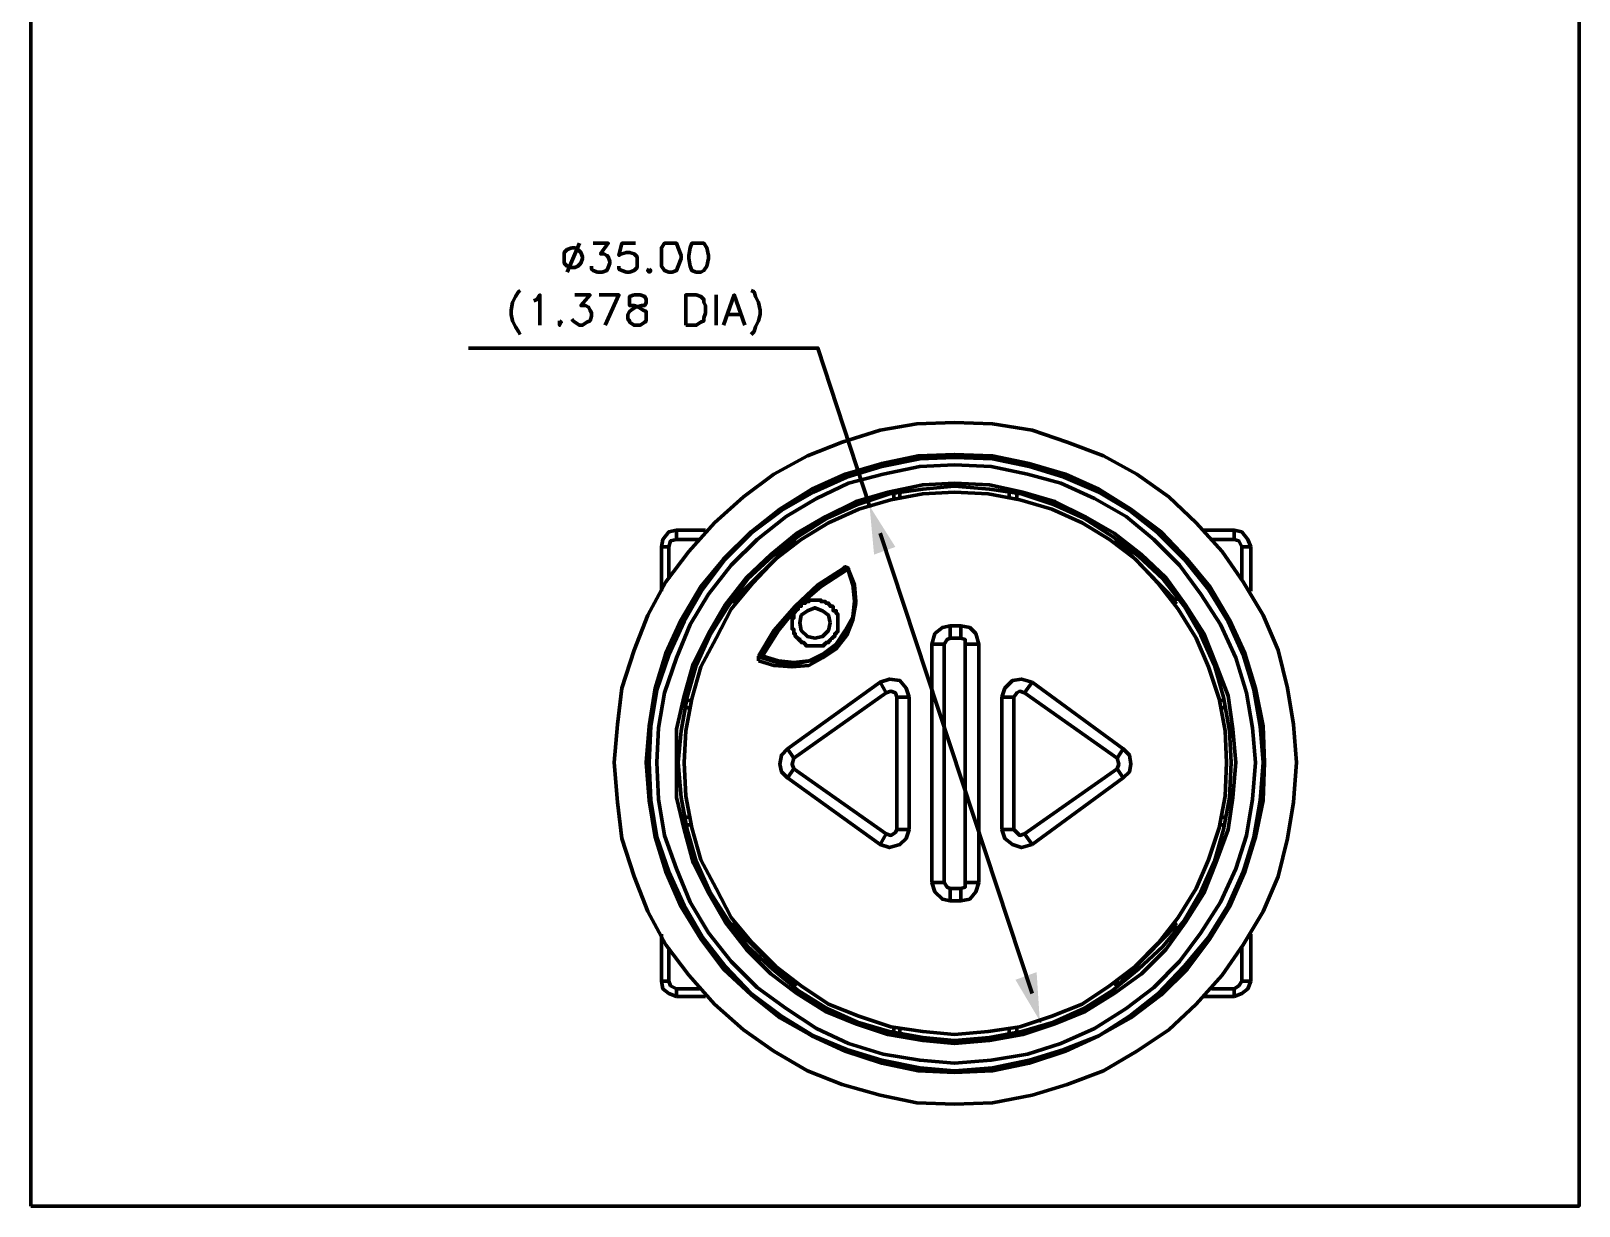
# Model space of a CAD drawing. Header units: inches. Extents: x 19 to 378, y -1 to 556.
# Drawn here: x 141.8 to 255, y 244.4 to 330.4 of the extents above; entities that cross this region are included whole.
import ezdxf

# ---------------------------------------------------------------- set-up
doc = ezdxf.new("R2010")
doc.units = ezdxf.units.IN
doc.layers.add('H', color=7, linetype='CONTINUOUS', lineweight=100)
doc.layers.add('P', color=250, linetype='CONTINUOUS', lineweight=100)

msp = doc.modelspace()

# ---------------------------------------------------------------- hatches: boundary and pattern name
at = {"layer": 'H', "linetype": 'CONTINUOUS'}
for points in [[(203.44, 292.11), (205, 292.67), (203.11, 295.67)], [(215.33, 261.56), (213.78, 261), (215.56, 258)]]:
    msp.add_hatch(color=0, dxfattribs=at).paths.add_polyline_path(points)

# ---------------------------------------------------------------- linework, layer by layer
at = {"layer": 'P', "color": 0, "linetype": 'CONTINUOUS'}
for points in [[(141.78, 244.44), (255, 244.44), (255, 412.56), (141.78, 412.56), (141.78, 244.44)], [(181.89, 314.89), (181, 312.78)], [(182.89, 314.89), (184, 314.89), (183.44, 314.11), (183.67, 314.11), (183.89, 314), (184, 313.89), (184.11, 313.56), (184.11, 313.44), (184, 313.11), (183.89, 312.89), (183.56, 312.78), (183.22, 312.78), (182.89, 312.89), (182.78, 313), (182.78, 313.22)], [(186, 314.89), (185, 314.89), (184.78, 314), (185, 314.11), (185.33, 314.22), (185.56, 314.22), (185.89, 314.11), (186.11, 313.89), (186.11, 313.56), (186.11, 313.44), (186.11, 313.11), (185.89, 312.89), (185.56, 312.78), (185.33, 312.78), (185, 312.89), (184.78, 313), (184.78, 313.22)], [(188.44, 314.89), (188.11, 314.89), (187.89, 314.56), (187.89, 314), (187.89, 313.78), (187.89, 313.22), (188.11, 312.89), (188.44, 312.78), (188.67, 312.78), (189, 312.89), (189.11, 313.22), (189.33, 313.78), (189.33, 314), (189.11, 314.56), (189, 314.89), (188.67, 314.89), (188.44, 314.89), (188.44, 314.89)], [(190.44, 314.89), (190.11, 314.89), (190, 314.56), (189.89, 314), (189.89, 313.78), (190, 313.22), (190.11, 312.89), (190.44, 312.78), (190.78, 312.78), (191, 312.89), (191.22, 313.22), (191.33, 313.78), (191.33, 314), (191.22, 314.56), (191, 314.89), (190.78, 314.89), (190.44, 314.89), (190.44, 314.89)], [(181.33, 314.56), (181, 314.44), (180.78, 314.22), (180.78, 313.89), (180.78, 313.78), (180.78, 313.44), (181, 313.22), (181.33, 313.11), (181.56, 313.11), (181.78, 313.22), (182, 313.44), (182.11, 313.78), (182.11, 313.89), (182, 314.22), (181.78, 314.44), (181.56, 314.56), (181.33, 314.56)], [(187, 313), (186.89, 312.89), (187, 312.78), (187.11, 312.89), (187, 313)], [(177.56, 311.44), (177.44, 311.33), (177.22, 311), (177, 310.56), (176.89, 310), (176.89, 309.67), (177, 309.22), (177.22, 308.78), (177.44, 308.44), (177.56, 308.22)], [(194.44, 311.44), (194.67, 311.33), (194.78, 311), (195, 310.56), (195.11, 310), (195.11, 309.67), (195, 309.22), (194.78, 308.78), (194.67, 308.44), (194.44, 308.22)], [(178.56, 310.67), (178.78, 310.78), (179, 311.11), (179, 308.89)], [(181.56, 311.11), (182.67, 311.11), (182, 310.33), (182.33, 310.33), (182.56, 310.22), (182.67, 310), (182.78, 309.78), (182.78, 309.56), (182.67, 309.22), (182.44, 309.11), (182.11, 308.89), (181.89, 308.89), (181.56, 309.11), (181.44, 309.22), (181.33, 309.33)], [(183.78, 308.89), (184.78, 311.11), (183.33, 311.11)], [(185.89, 311.11), (185.56, 311), (185.56, 310.78), (185.56, 310.56), (185.56, 310.33), (185.89, 310.33), (186.22, 310.22), (186.56, 310), (186.78, 309.89), (186.78, 309.67), (186.78, 309.33), (186.78, 309.22), (186.67, 309.11), (186.33, 308.89), (185.89, 308.89), (185.56, 309.11), (185.56, 309.22), (185.44, 309.33), (185.44, 309.67), (185.56, 309.89), (185.67, 310), (186, 310.22), (186.44, 310.33), (186.67, 310.33), (186.78, 310.56), (186.78, 310.78), (186.67, 311), (186.33, 311.11), (185.89, 311.11)], [(189.67, 308.89), (189.67, 311.11), (190.44, 311.11), (190.78, 311), (191, 310.78), (191, 310.56), (191.11, 310.33), (191.11, 309.78), (191, 309.44), (191, 309.22), (190.78, 309.11), (190.44, 308.89), (189.67, 308.89)], [(191.89, 311.11), (191.89, 308.89)], [(192.44, 308.89), (193.22, 311.11), (194, 308.89)], [(180.44, 309.22), (180.44, 309.11), (180.44, 308.89), (180.56, 309.11), (180.44, 309.22)], [(192.78, 309.67), (193.67, 309.67)], [(203.11, 295.67), (199.33, 307.22), (173.78, 307.22)], [(234.33, 276.89), (234.11, 279.67), (233.67, 282.33), (233, 285.11), (231.89, 287.67), (230.44, 290.11), (228.89, 292.33), (227, 294.44), (225, 296.33), (222.67, 298), (220.22, 299.33), (217.56, 300.33), (215, 301.22), (212.11, 301.67), (209.33, 301.78), (206.56, 301.67), (203.89, 301.22), (201.11, 300.33), (198.56, 299.33), (196.11, 298), (193.89, 296.33), (191.78, 294.44), (189.89, 292.33), (188.22, 290.11), (186.89, 287.67), (185.89, 285.11), (185, 282.33), (184.67, 279.67), (184.44, 276.89), (184.67, 274), (185, 271.33), (185.89, 268.56), (186.89, 266), (188.22, 263.56), (189.89, 261.33), (191.78, 259.22), (193.89, 257.33), (196.11, 255.78), (198.56, 254.33), (201.11, 253.33), (203.89, 252.56), (206.56, 252), (209.33, 251.89), (212.11, 252), (215, 252.56), (217.56, 253.33), (220.22, 254.33), (222.67, 255.78), (225, 257.33), (227, 259.22), (228.89, 261.33), (230.44, 263.56), (231.89, 266), (233, 268.56), (233.67, 271.33), (234.11, 274), (234.33, 276.89)], [(231.89, 276.89), (231.78, 279.56), (231.33, 282.22), (230.44, 284.89), (229.33, 287.33), (227.89, 289.67), (226.22, 291.78), (224.33, 293.78), (222.22, 295.44), (219.89, 296.89), (217.33, 298), (214.78, 298.78), (212.11, 299.22), (209.33, 299.44), (206.67, 299.22), (204, 298.78), (201.33, 298), (198.89, 296.89), (196.56, 295.44), (194.44, 293.78), (192.44, 291.78), (190.78, 289.67), (189.44, 287.33), (188.33, 284.89), (187.56, 282.22), (187, 279.56), (186.78, 276.89), (187, 274.11), (187.56, 271.44), (188.33, 268.89), (189.44, 266.33), (190.78, 264), (192.44, 261.89), (194.44, 260), (196.56, 258.33), (198.89, 256.89), (201.33, 255.78), (204, 254.89), (206.67, 254.44), (209.33, 254.33), (212.11, 254.44), (214.78, 254.89), (217.33, 255.78), (219.89, 256.89), (222.22, 258.33), (224.33, 260), (226.22, 261.89), (227.89, 264), (229.33, 266.33), (230.44, 268.89), (231.33, 271.44), (231.78, 274.11), (231.89, 276.89)], [(232, 276.89), (231.89, 279.56), (231.33, 282.33), (230.56, 284.89), (229.44, 287.33), (228, 289.78), (226.33, 291.78), (224.44, 293.78), (222.22, 295.44), (219.89, 296.89), (217.44, 298), (214.78, 298.78), (212.11, 299.33), (209.33, 299.44), (206.67, 299.33), (204, 298.78), (201.33, 298), (198.89, 296.89), (196.56, 295.44), (194.44, 293.78), (192.44, 291.78), (190.78, 289.78), (189.33, 287.33), (188.22, 284.89), (187.44, 282.33), (187, 279.56), (186.78, 276.89), (187, 274.11), (187.44, 271.44), (188.22, 268.89), (189.33, 266.33), (190.78, 264), (192.44, 261.78), (194.44, 259.89), (196.56, 258.22), (198.89, 256.89), (201.33, 255.78), (204, 254.89), (206.67, 254.33), (209.33, 254.22), (212.11, 254.33), (214.78, 254.89), (217.44, 255.78), (219.89, 256.89), (222.22, 258.22), (224.44, 259.89), (226.33, 261.78), (228, 264), (229.44, 266.33), (230.56, 268.89), (231.33, 271.44), (231.89, 274.11), (232, 276.89)], [(231.89, 276.89), (231.67, 279.56), (231.22, 282.22), (230.44, 284.78), (229.33, 287.22), (227.89, 289.56), (226.11, 291.78), (224.22, 293.67), (222.11, 295.33), (219.89, 296.67), (217.33, 297.78), (214.78, 298.56), (212.11, 299.11), (209.33, 299.22), (206.78, 299.11), (204, 298.56), (201.44, 297.78), (199, 296.67), (196.67, 295.33), (194.44, 293.67), (192.56, 291.78), (190.89, 289.56), (189.56, 287.22), (188.44, 284.78), (187.56, 282.22), (187.11, 279.56), (187, 276.89), (187.11, 274.11), (187.56, 271.44), (188.44, 268.89), (189.56, 266.44), (190.89, 264.11), (192.56, 262), (194.44, 260), (196.67, 258.33), (199, 256.89), (201.44, 255.89), (204, 255.11), (206.78, 254.56), (209.33, 254.33), (212.11, 254.56), (214.78, 255.11), (217.33, 255.89), (219.89, 256.89), (222.11, 258.33), (224.22, 260), (226.11, 262), (227.89, 264.11), (229.33, 266.44), (230.44, 268.89), (231.22, 271.44), (231.67, 274.11), (231.89, 276.89)], [(231.33, 276.89), (231.11, 279.44), (230.67, 282), (229.89, 284.56), (228.78, 287), (227.33, 289.22), (225.78, 291.33), (223.89, 293.22), (221.89, 294.89), (219.56, 296.22), (217.11, 297.33), (214.67, 298), (212, 298.56), (209.33, 298.67), (206.78, 298.56), (204.11, 298), (201.56, 297.33), (199.22, 296.22), (197, 294.89), (194.89, 293.22), (193, 291.33), (191.33, 289.22), (190, 287), (189, 284.56), (188.11, 282), (187.67, 279.44), (187.56, 276.89), (187.67, 274.22), (188.11, 271.56), (189, 269.11), (190, 266.67), (191.33, 264.44), (193, 262.33), (194.89, 260.44), (197, 258.89), (199.22, 257.44), (201.56, 256.33), (204.11, 255.56), (206.78, 255.11), (209.33, 254.89), (212, 255.11), (214.67, 255.56), (217.11, 256.33), (219.56, 257.44), (221.89, 258.89), (223.89, 260.44), (225.78, 262.33), (227.33, 264.44), (228.78, 266.67), (229.89, 269.11), (230.67, 271.56), (231.11, 274.22), (231.33, 276.89)], [(229.89, 276.89), (229.67, 279.33), (229.33, 281.78), (228.44, 284.11), (227.56, 286.33), (226.22, 288.44), (224.78, 290.44), (223, 292.11), (221, 293.67), (218.89, 294.89), (216.67, 296), (214.33, 296.67), (211.89, 297.22), (209.33, 297.33), (207, 297.22), (204.44, 296.67), (202.11, 296), (199.89, 294.89), (197.78, 293.67), (195.89, 292.11), (194.11, 290.44), (192.56, 288.44), (191.33, 286.33), (190.22, 284.11), (189.56, 281.78), (189, 279.33), (189, 276.89), (189, 274.33), (189.56, 272), (190.22, 269.56), (191.33, 267.33), (192.56, 265.22), (194.11, 263.22), (195.89, 261.44), (197.78, 260), (199.89, 258.67), (202.11, 257.78), (204.44, 257), (207, 256.56), (209.33, 256.33), (211.89, 256.56), (214.33, 257), (216.67, 257.78), (218.89, 258.67), (221, 260), (223, 261.44), (224.78, 263.22), (226.22, 265.22), (227.56, 267.33), (228.44, 269.56), (229.33, 272), (229.67, 274.33), (229.89, 276.89)], [(229.56, 276.89), (229.44, 279.22), (229, 281.67), (228.33, 284), (227.33, 286.22), (226.11, 288.33), (224.56, 290.33), (222.78, 292), (220.89, 293.44), (218.78, 294.78), (216.56, 295.78), (214.22, 296.56), (211.89, 296.89), (209.33, 297.11), (207, 296.89), (204.56, 296.56), (202.22, 295.78), (200, 294.78), (197.89, 293.44), (196, 292), (194.22, 290.33), (192.78, 288.33), (191.44, 286.22), (190.44, 284), (189.78, 281.67), (189.33, 279.22), (189.11, 276.89), (189.33, 274.33), (189.78, 272), (190.44, 269.67), (191.44, 267.44), (192.78, 265.33), (194.22, 263.44), (196, 261.78), (197.89, 260.22), (200, 258.89), (202.22, 257.89), (204.56, 257.22), (207, 256.78), (209.33, 256.56), (211.89, 256.78), (214.22, 257.22), (216.56, 257.89), (218.78, 258.89), (220.89, 260.22), (222.78, 261.78), (224.56, 263.44), (226.11, 265.33), (227.33, 267.44), (228.33, 269.67), (229, 272), (229.44, 274.33), (229.56, 276.89)], [(229.22, 276.89), (229.11, 279.22), (228.67, 281.56), (227.89, 283.89), (227, 286), (225.67, 288.11), (224.22, 290), (222.56, 291.78), (220.67, 293.22), (218.67, 294.44), (216.44, 295.44), (214.11, 296.11), (211.78, 296.56), (209.33, 296.67), (207, 296.56), (204.67, 296.11), (202.33, 295.44), (200.11, 294.44), (198.11, 293.22), (196.22, 291.78), (194.56, 290), (193, 288.11), (191.89, 286), (190.78, 283.89), (190.11, 281.56), (189.67, 279.22), (189.56, 276.89), (189.67, 274.44), (190.11, 272.11), (190.78, 269.78), (191.89, 267.67), (193, 265.56), (194.56, 263.67), (196.22, 262), (198.11, 260.56), (200.11, 259.22), (202.33, 258.33), (204.67, 257.56), (207, 257.22), (209.33, 257), (211.78, 257.22), (214.11, 257.56), (216.44, 258.33), (218.67, 259.22), (220.67, 260.56), (222.56, 262), (224.22, 263.67), (225.67, 265.56), (227, 267.67), (227.89, 269.78), (228.67, 272.11), (229.11, 274.44), (229.22, 276.89)], [(205.33, 296.33), (205.33, 296.67)], [(213.33, 296.67), (213.33, 296.33)], [(203.11, 295.67), (203.22, 295.67)], [(204.89, 296.11), (204.89, 296.56)], [(213.89, 296.56), (213.89, 296.11)], [(189, 293.89), (188.44, 293.78), (188, 293.22), (187.89, 292.67)], [(189, 293.89), (191.11, 293.89)], [(189, 293.22), (189, 293.89)], [(215, 260), (203.89, 293.67)], [(227.56, 293.89), (229.78, 293.89)], [(231, 292.67), (230.78, 293.22), (230.33, 293.78), (229.78, 293.89)], [(229.78, 293.22), (229.78, 293.89)], [(188.44, 292.67), (187.89, 292.67)], [(187.89, 292.67), (187.89, 289.44)], [(189, 293.22), (188.56, 293.11), (188.44, 292.67)], [(188.44, 292.67), (188.44, 290.33)], [(190.67, 293.22), (189, 293.22)], [(193.11, 288.67), (197.56, 293.11)], [(197.56, 293.11), (197.78, 292.89)], [(197.56, 292.78), (197.56, 293.11)], [(221, 292.89), (221.22, 293.11)], [(221.22, 293.11), (225.56, 288.67)], [(221.22, 292.78), (221.22, 293.11)], [(229.78, 293.22), (228.11, 293.22)], [(230.33, 292.67), (230.11, 293.11), (229.78, 293.22)], [(230.33, 290.33), (230.33, 292.67)], [(230.33, 292.67), (231, 292.67)], [(231, 289.44), (231, 292.67)], [(201.22, 291.11), (199.33, 289.89), (197.67, 288.33), (196.11, 286.56), (195, 284.67)], [(201.33, 291.11), (199.56, 289.89), (197.89, 288.33), (196.44, 286.67), (195.11, 284.89), (195.11, 284.67), (195.22, 284.56), (196.33, 284.22), (197.56, 284.11), (198.78, 284.33), (199.78, 284.78), (200.78, 285.44), (201.44, 286.44), (201.89, 287.44), (202.11, 288.67), (202, 289.89), (201.56, 291), (201.56, 291.11), (201.33, 291.11)], [(201.44, 291), (199.56, 289.78), (197.89, 288.33), (196.44, 286.56), (195.33, 284.78)], [(201.56, 291.11), (201.33, 291.22), (201.22, 291.11)], [(201.44, 291), (201.33, 291.11)], [(201.56, 290.89), (201.56, 291), (201.44, 291)], [(201.56, 290.89), (201.56, 291)], [(195.33, 284.67), (196.44, 284.33), (197.56, 284.22), (198.67, 284.33), (199.78, 284.89), (200.67, 285.56), (201.33, 286.56), (201.89, 287.56), (202, 288.67), (201.89, 289.89), (201.56, 290.89)], [(200.33, 288.33), (200.33, 288.33), (200.22, 288.33), (200.22, 288.44), (200.11, 288.44), (200.11, 288.56), (200, 288.56), (200, 288.56), (199.89, 288.56), (199.89, 288.67), (199.56, 288.67), (199.56, 288.78), (198.67, 288.78), (198.67, 288.67), (198.44, 288.67), (198.44, 288.56), (198.22, 288.56), (198.22, 288.56), (198.11, 288.56), (198.11, 288.44), (198.11, 288.44), (198.11, 288.33), (197.89, 288.33), (197.89, 288.33)], [(193.44, 288.67), (193.11, 288.67)], [(193.33, 288.56), (193.11, 288.67)], [(195, 284.33), (196.11, 284), (197.44, 283.89), (198.67, 284), (199.67, 284.56), (200.67, 285.22), (201.44, 286.22), (201.89, 287.33), (202.11, 288.56)], [(197.89, 288.33), (197.89, 288.33), (197.89, 288.11), (197.78, 288.11), (197.78, 288), (197.67, 288), (197.67, 287.89), (197.56, 287.89), (197.56, 287.78), (197.56, 287.78), (197.56, 287.44), (197.44, 287.44), (197.44, 286.67), (197.56, 286.67), (197.56, 286.44), (197.56, 286.44), (197.56, 286.33), (197.67, 286.33), (197.67, 286.11), (197.78, 286.11), (197.78, 286), (197.89, 286), (197.89, 286), (197.89, 286), (197.89, 285.89), (198, 285.89)], [(197.89, 288.33), (198, 288.33)], [(200.22, 287.11), (200.11, 287.67), (199.67, 288), (199.11, 288.22), (198.56, 288), (198.11, 287.67), (198, 287.11), (198.11, 286.56), (198.56, 286.11), (199.11, 286), (199.67, 286.11), (200.11, 286.56), (200.22, 287.11)], [(200.33, 285.89), (200.33, 286), (200.44, 286), (200.44, 286), (200.44, 286), (200.44, 286.11), (200.56, 286.11), (200.56, 286.33), (200.67, 286.33), (200.67, 286.44), (200.78, 286.44), (200.78, 286.56), (200.78, 286.56), (200.78, 287.56), (200.78, 287.56), (200.78, 287.78), (200.67, 287.78), (200.67, 288), (200.56, 288), (200.56, 288), (200.44, 288), (200.44, 288.22), (200.44, 288.22), (200.44, 288.33), (200.33, 288.33)], [(200.33, 288.33), (200.44, 288.33)], [(225.33, 288.67), (225.56, 288.67)], [(225.56, 288.67), (225.44, 288.56)], [(209, 286.89), (208.44, 286.78), (207.89, 286.33), (207.67, 285.56)], [(209.78, 286.89), (209, 286.89)], [(209, 286), (209, 286.89)], [(211.11, 285.56), (210.89, 286.33), (210.44, 286.78), (209.78, 286.89)], [(209.78, 286), (209.78, 286.89)], [(198, 285.89), (198.11, 285.89)], [(198, 285.89), (198, 285.78), (198.11, 285.78), (198.11, 285.78), (198.11, 285.78), (198.11, 285.67), (198.33, 285.67), (198.33, 285.56), (198.44, 285.56), (198.44, 285.44), (198.78, 285.44), (198.78, 285.44), (199.56, 285.44), (199.56, 285.44), (199.78, 285.44), (199.78, 285.56), (199.89, 285.56), (199.89, 285.67), (200.11, 285.67), (200.11, 285.78), (200.11, 285.78), (200.11, 285.78), (200.22, 285.78), (200.22, 285.89), (200.33, 285.89)], [(208.56, 285.56), (207.67, 285.56)], [(207.67, 285.56), (207.67, 268.11)], [(209, 286), (208.78, 285.89), (208.56, 285.56)], [(208.56, 285.56), (208.56, 268.11)], [(209.78, 286), (209, 286)], [(210.11, 285.56), (210.11, 285.89), (209.78, 286)], [(210.11, 285.56), (211.11, 285.56)], [(210.11, 268.11), (210.11, 285.56)], [(211.11, 268.11), (211.11, 285.56)], [(195, 284.67), (195, 284.56), (195, 284.33)], [(195.33, 284.78), (195.11, 284.89)], [(195.33, 284.67), (195.22, 284.56)], [(195.33, 284.78), (195.33, 284.67)], [(203.89, 282.78), (197.11, 277.89), (197.56, 277.22)], [(204.33, 282), (197.56, 277.22)], [(206, 281.67), (205.78, 282.33), (205.33, 282.89), (204.56, 283), (203.89, 282.78)], [(204.33, 282), (203.89, 282.78)], [(205.11, 281.67), (205, 282), (204.67, 282.11), (204.33, 282)], [(215, 282.78), (214.22, 283), (213.56, 282.89), (213, 282.33), (212.78, 281.67)], [(214.44, 282), (214.11, 282.11), (213.89, 282), (213.67, 281.67)], [(214.44, 282), (215, 282.78)], [(221.67, 277.89), (221.22, 277.22), (214.44, 282)], [(221.67, 277.89), (215, 282.78)], [(189.56, 280.89), (190, 280.89)], [(189.67, 281.44), (190.11, 281.44)], [(205.11, 281.67), (206, 281.67)], [(205.11, 272), (205.11, 281.67)], [(206, 272), (206, 281.67)], [(213.67, 281.67), (212.78, 281.67)], [(212.78, 281.67), (212.78, 272)], [(213.67, 281.67), (213.67, 272)], [(228.78, 281.44), (229.11, 281.44)], [(228.78, 280.89), (229.22, 280.89)], [(197.11, 277.89), (196.67, 277.44), (196.56, 276.78), (196.67, 276.22), (197.11, 275.78)], [(221.67, 275.78), (222.11, 276.22), (222.22, 276.78), (222.11, 277.44), (221.67, 277.89)], [(197.56, 276.44), (197.11, 275.78)], [(197.56, 277.22), (197.44, 276.78), (197.56, 276.44)], [(197.56, 276.44), (204.33, 271.67)], [(214.44, 271.67), (221.22, 276.44)], [(221.22, 276.44), (221.33, 276.78), (221.22, 277.22)], [(221.22, 276.44), (221.67, 275.78)], [(197.11, 275.78), (203.89, 270.89)], [(215, 270.89), (221.67, 275.78)], [(190, 272.89), (189.56, 272.89)], [(229.22, 272.89), (228.78, 272.89)], [(190.11, 272.33), (189.67, 272.33)], [(203.89, 270.89), (204.56, 270.67), (205.33, 270.89), (205.78, 271.33), (206, 272)], [(204.33, 271.67), (204.67, 271.56), (205, 271.78), (205.11, 272)], [(205.11, 272), (206, 272)], [(212.78, 272), (213, 271.33), (213.56, 270.89), (214.22, 270.67), (215, 270.89)], [(213.67, 272), (212.78, 272)], [(213.67, 272), (213.89, 271.78), (214.11, 271.56), (214.44, 271.67)], [(229.11, 272.33), (228.78, 272.33)], [(204.33, 271.67), (203.89, 270.89)], [(214.44, 271.67), (215, 270.89)], [(207.67, 268.11), (207.89, 267.44), (208.44, 266.89), (209, 266.78)], [(208.56, 268.11), (207.67, 268.11)], [(208.56, 268.11), (208.78, 267.78), (209, 267.67)], [(209, 267.67), (209, 266.78)], [(209, 267.67), (209.78, 267.67)], [(209.78, 267.67), (210.11, 267.78), (210.11, 268.11)], [(209.78, 266.78), (210.44, 266.89), (210.89, 267.44), (211.11, 268.11)], [(209.78, 267.67), (209.78, 266.78)], [(210.11, 268.11), (211.11, 268.11)], [(209, 266.78), (209.78, 266.78)], [(193.11, 265), (193.33, 265.22)], [(193.44, 265), (193.11, 265)], [(197.56, 260.56), (193.11, 265)], [(225.56, 265), (221.22, 260.56)], [(225.33, 265), (225.56, 265)], [(225.44, 265.22), (225.56, 265)], [(187.89, 264.33), (187.89, 260.89)], [(231, 260.89), (231, 264.33)], [(188.44, 263.33), (188.44, 260.89)], [(230.33, 260.89), (230.33, 263.33)], [(187.89, 260.89), (188, 260.33), (188.44, 260), (189, 259.78)], [(188.44, 260.89), (187.89, 260.89)], [(188.44, 260.89), (188.56, 260.56), (189, 260.33)], [(197.56, 260.89), (197.56, 260.56)], [(197.78, 260.78), (197.56, 260.56)], [(221.22, 260.56), (221, 260.78)], [(221.22, 260.89), (221.22, 260.56)], [(229.78, 260.33), (230.11, 260.56), (230.33, 260.89)], [(229.78, 259.78), (230.33, 260), (230.78, 260.33), (231, 260.89)], [(230.33, 260.89), (231, 260.89)], [(189, 260.33), (190.67, 260.33)], [(189, 260.33), (189, 259.78)], [(191.11, 259.78), (189, 259.78)], [(229.78, 259.78), (227.56, 259.78)], [(228.11, 260.33), (229.78, 260.33)], [(229.78, 260.33), (229.78, 259.78)], [(204.89, 257.11), (204.89, 257.56)], [(205.33, 257), (205.33, 257.44)], [(213.33, 257.44), (213.33, 257)], [(213.89, 257.56), (213.89, 257.11)], [(215.56, 258), (215.67, 258)]]:
    msp.add_lwpolyline(points, dxfattribs=at)

doc.saveas('drawing.dxf')
